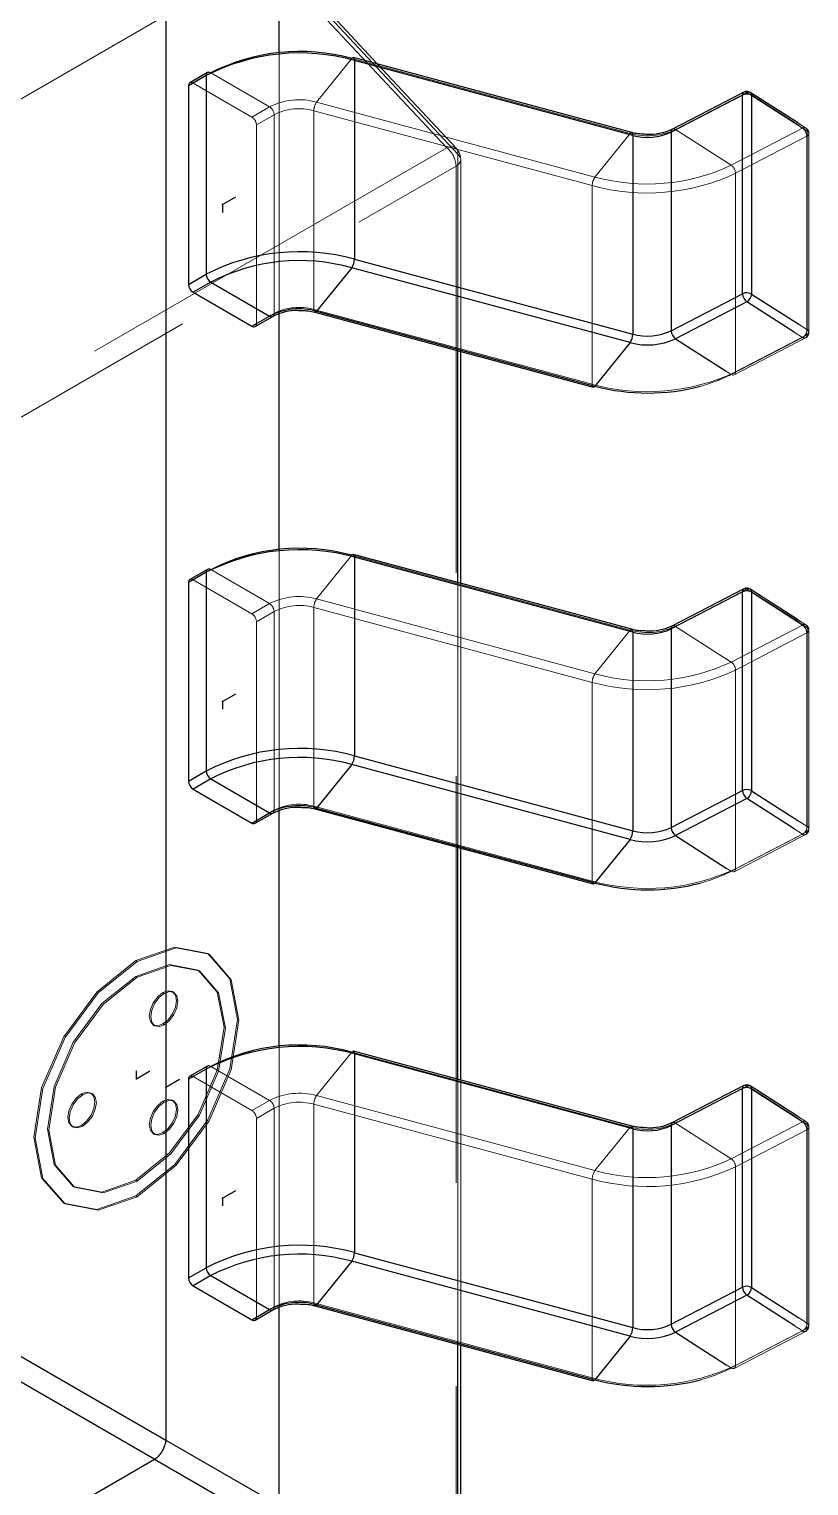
# Model space of a CAD drawing. Header units: millimetres. Extents: x 0 to 841, y 0 to 2287.
# Drawn here: x 588.63 to 591.066, y 241.108 to 245.657 of the extents above; entities that cross this region are included whole.
import ezdxf

# ---------------------------------------------------------------- set-up
doc = ezdxf.new("R2010")
doc.units = ezdxf.units.MM
doc.header["$PDSIZE"] = -1
doc.linetypes.add('HIDDEN', pattern=[1.905, 1.27, -0.635])

msp = doc.modelspace()

# ---------------------------------------------------------------- linework, layer by layer
at = {"color": 7, "linetype": 'Continuous', "lineweight": 25}
for p, q in [((589.0574, 246.0683), (589.0574, 241.2507)), ((589.7187, 245.5479), (589.4047, 245.8844)), ((589.4109, 245.5835), (589.4109, 245.8642)), ((589.7027, 245.5522), (589.411, 245.8648)), ((590.5126, 245.3342), (589.6431, 245.5682)), ((589.6464, 245.5594), (589.6464, 244.9388)), ((590.5159, 245.3253), (589.6464, 245.5594)), ((589.1832, 245.5122), (589.1281, 245.4804)), ((589.1874, 245.5214), (589.1322, 245.4896)), ((589.1832, 245.5122), (589.1832, 244.8917)), ((589.1281, 245.4804), (589.1281, 244.8598)), ((590.8584, 245.4513), (590.636, 245.3357)), ((590.8626, 245.4605), (590.6401, 245.3448)), ((590.8584, 244.8307), (590.8584, 245.4513)), ((591.0301, 245.365), (590.8826, 245.4596)), ((590.8867, 245.4505), (590.8867, 244.8299)), ((591.0339, 245.356), (590.8867, 245.4505)), ((590.5159, 245.3253), (590.5159, 244.7047)), ((590.636, 245.3357), (590.636, 244.7151)), ((589.6379, 244.912), (589.5281, 244.776)), ((590.5074, 244.678), (589.6379, 244.912)), ((589.6464, 244.9388), (590.5159, 244.7047)), ((589.1281, 244.8598), (589.1832, 244.8917)), ((589.1974, 244.8672), (589.1422, 244.8353)), ((589.1974, 244.8672), (589.3812, 244.761)), ((589.1422, 244.8353), (589.3261, 244.7292)), ((590.636, 244.7151), (590.8584, 244.8307)), ((590.8867, 244.8299), (591.0339, 244.7355)), ((589.4109, 244.032), (589.4109, 244.7681)), ((589.5229, 244.773), (590.3923, 244.5389)), ((589.5281, 244.776), (590.3975, 244.5419)), ((590.8718, 244.8058), (590.6493, 244.6902)), ((591.0198, 244.7109), (590.8718, 244.8058)), ((589.3261, 244.7292), (589.3812, 244.761)), ((589.3361, 244.7282), (589.3912, 244.76)), ((590.5074, 244.678), (590.3975, 244.5419)), ((590.6493, 244.6902), (590.8078, 244.5886)), ((589.9693, 243.929), (589.9693, 244.6528)), ((589.9783, 243.9266), (589.9783, 244.6504)), ((590.5126, 243.7827), (589.6431, 244.0168)), ((589.6464, 244.0079), (589.6464, 243.3874)), ((590.5159, 243.7739), (589.6464, 244.0079)), ((589.1832, 243.9608), (589.1281, 243.929)), ((589.1874, 243.97), (589.1322, 243.9381)), ((589.1832, 243.9608), (589.1832, 243.3402)), ((589.1281, 243.929), (589.1281, 243.3084)), ((590.8584, 243.8999), (590.636, 243.7843)), ((590.8626, 243.909), (590.6401, 243.7934)), ((590.8584, 243.2793), (590.8584, 243.8999)), ((591.0301, 243.8136), (590.8826, 243.9081)), ((590.8867, 243.899), (590.8867, 243.2785)), ((591.0339, 243.8046), (590.8867, 243.899)), ((590.5159, 243.7739), (590.5159, 243.1533)), ((590.636, 243.7843), (590.636, 243.1637)), ((589.6379, 243.3606), (589.5281, 243.2245)), ((590.5074, 243.1265), (589.6379, 243.3606)), ((589.6464, 243.3874), (590.5159, 243.1533)), ((589.1281, 243.3084), (589.1832, 243.3402)), ((589.1974, 243.3157), (589.1422, 243.2839)), ((589.1974, 243.3157), (589.3812, 243.2096)), ((589.1422, 243.2839), (589.3261, 243.1778)), ((590.636, 243.1637), (590.8584, 243.2793)), ((590.8867, 243.2785), (591.0339, 243.184)), ((589.4109, 242.4806), (589.4109, 243.2167)), ((589.5229, 243.2216), (590.3923, 242.9875)), ((589.5281, 243.2245), (590.3975, 242.9905)), ((590.8718, 243.2544), (590.6493, 243.1388)), ((591.0198, 243.1595), (590.8718, 243.2544)), ((589.3261, 243.1778), (589.3812, 243.2096)), ((589.3361, 243.1768), (589.3912, 243.2086)), ((590.5074, 243.1265), (590.3975, 242.9905)), ((590.6493, 243.1388), (590.8078, 243.0372)), ((589.9693, 242.3776), (589.9693, 243.1014)), ((589.9783, 242.3751), (589.9783, 243.099)), ((590.5126, 242.2313), (589.6431, 242.4654)), ((589.6464, 242.4565), (589.6464, 241.8359)), ((590.5159, 242.2225), (589.6464, 242.4565)), ((589.1832, 242.4094), (589.1281, 242.3776)), ((589.1874, 242.4185), (589.1322, 242.3867)), ((589.1832, 242.4094), (589.1832, 241.7888)), ((589.1281, 242.3776), (589.1281, 241.757)), ((590.8626, 242.3576), (590.6401, 242.242)), ((591.0301, 242.2622), (590.8826, 242.3567)), ((590.8584, 242.3485), (590.636, 242.2328)), ((590.8584, 241.7279), (590.8584, 242.3485)), ((590.8867, 242.3476), (590.8867, 241.727)), ((591.0339, 242.2532), (590.8867, 242.3476)), ((590.5159, 242.2225), (590.5159, 241.6019)), ((590.636, 242.2328), (590.636, 241.6123)), ((589.6379, 241.8092), (589.5281, 241.6731)), ((590.5074, 241.5751), (589.6379, 241.8092)), ((589.6464, 241.8359), (590.5159, 241.6019)), ((589.1281, 241.757), (589.1832, 241.7888)), ((589.1974, 241.7643), (589.1422, 241.7325)), ((589.1974, 241.7643), (589.3812, 241.6582)), ((589.1422, 241.7325), (589.3261, 241.6264)), ((590.636, 241.6123), (590.8584, 241.7279)), ((590.8867, 241.727), (591.0339, 241.6326)), ((589.5229, 241.6701), (590.3923, 241.4361)), ((589.5281, 241.6731), (590.3975, 241.4391)), ((590.8718, 241.703), (590.6493, 241.5873)), ((591.0198, 241.6081), (590.8718, 241.703)), ((589.3261, 241.6264), (589.3812, 241.6582)), ((589.3361, 241.6254), (589.3912, 241.6572)), ((589.4109, 241.0466), (589.4109, 241.6653)), ((590.6493, 241.5873), (590.8078, 241.4857)), ((588.5004, 241.5715), (589.0573, 241.25)), ((589.9693, 240.7237), (589.9693, 241.55)), ((589.9783, 240.7071), (589.9783, 241.5475)), ((590.5074, 241.5751), (590.3975, 241.4391)), ((589.0226, 241.1899), (588.4657, 241.5114)), ((589.0574, 241.2507), (589.4109, 241.0466)), ((589.022, 241.1895), (586.83, 239.9241)), ((589.3756, 240.9854), (589.022, 241.1895))]:
    msp.add_line(p, q, dxfattribs=at)
at = {"color": 7, "linetype": 'HIDDEN', "lineweight": 18}
for p, q in [((589.3756, 245.8846), (587.1836, 244.6192)), ((589.3761, 245.8849), (589.9345, 245.2866)), ((589.4109, 244.7681), (589.4109, 245.5835)), ((589.5281, 245.4292), (589.6379, 245.5652)), ((589.6379, 245.5652), (590.5074, 245.3312)), ((589.9693, 245.2665), (589.7027, 245.5522)), ((589.9649, 245.284), (589.7187, 245.5479)), ((589.1422, 245.4886), (589.1974, 245.5204)), ((589.3812, 245.4143), (589.1974, 245.5204)), ((589.3261, 245.3824), (589.1422, 245.4886)), ((590.6493, 245.3434), (590.8718, 245.4591)), ((590.8718, 245.4591), (591.0458, 245.3475)), ((589.3812, 245.4143), (589.3261, 245.3824)), ((589.5196, 244.7818), (589.5196, 245.4024)), ((589.5196, 245.4024), (590.3891, 245.1684)), ((590.3975, 245.1952), (589.5281, 245.4292)), ((589.3402, 245.3579), (589.3953, 245.3898)), ((589.3402, 244.7374), (589.3402, 245.3579)), ((589.3953, 244.7692), (589.3953, 245.3898)), ((591.0566, 245.348), (591.0301, 245.365)), ((591.0606, 245.3389), (591.0339, 245.356)), ((590.3975, 245.1952), (590.5074, 245.3312)), ((590.8233, 245.2319), (590.6493, 245.3434)), ((591.0458, 245.3475), (590.8233, 245.2319)), ((590.8367, 245.207), (591.0592, 245.3226)), ((591.0592, 245.3226), (591.0592, 244.702)), ((591.0606, 244.7183), (591.0606, 245.3389)), ((591.0658, 244.7106), (591.0658, 245.3312)), ((589.9345, 245.2866), (587.9804, 244.1585)), ((589.9693, 244.6528), (589.9693, 245.2665)), ((588.0097, 244.1014), (589.9637, 245.2295)), ((589.9637, 245.2295), (589.9637, 240.6867)), ((589.9783, 244.6504), (589.9783, 245.2499)), ((590.8367, 244.5864), (590.8367, 245.207)), ((590.3891, 244.5478), (590.3891, 245.1684)), ((589.3953, 244.7692), (589.3402, 244.7374)), ((590.3891, 244.5478), (589.5196, 244.7818)), ((591.0339, 244.7355), (591.0606, 244.7183)), ((590.8233, 244.5787), (591.0458, 244.6943)), ((590.8325, 244.5772), (591.055, 244.6929)), ((591.0592, 244.702), (590.8367, 244.5864)), ((591.0458, 244.6943), (591.0198, 244.7109)), ((590.8078, 244.5886), (590.8233, 244.5787)), ((589.4109, 243.2167), (589.4109, 244.032)), ((589.5281, 243.8778), (589.6379, 244.0138)), ((589.6379, 244.0138), (590.5074, 243.7798)), ((589.1422, 243.9371), (589.1974, 243.969)), ((589.3812, 243.8628), (589.1974, 243.969)), ((589.3261, 243.831), (589.1422, 243.9371)), ((589.9693, 243.1014), (589.9693, 243.929)), ((589.9783, 243.099), (589.9783, 243.9266)), ((590.6493, 243.792), (590.8718, 243.9076)), ((590.8718, 243.9076), (591.0458, 243.7961)), ((589.3812, 243.8628), (589.3261, 243.831)), ((590.3975, 243.6437), (589.5281, 243.8778)), ((589.3402, 243.8065), (589.3953, 243.8383)), ((589.3402, 243.1859), (589.3402, 243.8065)), ((589.3953, 243.2178), (589.3953, 243.8383)), ((589.5196, 243.2304), (589.5196, 243.851)), ((589.5196, 243.851), (590.3891, 243.6169)), ((591.0566, 243.7966), (591.0301, 243.8136)), ((590.3975, 243.6437), (590.5074, 243.7798)), ((590.8233, 243.6805), (590.6493, 243.792)), ((591.0458, 243.7961), (590.8233, 243.6805)), ((590.8367, 243.6556), (591.0592, 243.7712)), ((591.0606, 243.7875), (591.0339, 243.8046)), ((591.0592, 243.7712), (591.0592, 243.1506)), ((591.0606, 243.1669), (591.0606, 243.7875)), ((591.0658, 243.1592), (591.0658, 243.7798)), ((590.8367, 243.035), (590.8367, 243.6556)), ((590.3891, 242.9964), (590.3891, 243.6169)), ((589.3953, 243.2178), (589.3402, 243.1859)), ((590.3891, 242.9964), (589.5196, 243.2304)), ((591.0339, 243.184), (591.0606, 243.1669)), ((590.8233, 243.0272), (591.0458, 243.1429)), ((590.8325, 243.0258), (591.055, 243.1414)), ((591.0592, 243.1506), (590.8367, 243.035)), ((591.0458, 243.1429), (591.0198, 243.1595)), ((590.8078, 243.0372), (590.8233, 243.0272)), ((589.1923, 242.7677), (589.1881, 242.7702)), ((588.9631, 242.7479), (588.9673, 242.7455)), ((589.1623, 242.7158), (589.1581, 242.7182)), ((588.9631, 242.6989), (588.9673, 242.6965)), ((589.0479, 242.6482), (589.0522, 242.6457)), ((589.0822, 242.6487), (589.0779, 242.6511)), ((589.018, 242.5472), (589.0222, 242.5448)), ((589.0479, 242.5502), (589.0522, 242.5477)), ((589.4109, 241.6653), (589.4109, 242.4806)), ((589.5281, 242.3264), (589.6379, 242.4624)), ((589.6379, 242.4624), (590.5074, 242.2283)), ((589.1422, 242.3857), (589.1974, 242.4175)), ((589.3812, 242.3114), (589.1974, 242.4175)), ((589.3261, 242.2796), (589.1422, 242.3857)), ((589.9693, 241.55), (589.9693, 242.3776)), ((589.9783, 241.5475), (589.9783, 242.3751)), ((590.6493, 242.2406), (590.8718, 242.3562)), ((590.8718, 242.3562), (591.0458, 242.2447)), ((588.7934, 242.3315), (588.7976, 242.329)), ((588.8276, 242.332), (588.8234, 242.3345)), ((589.0479, 242.3087), (589.0522, 242.3063)), ((589.0822, 242.3093), (589.0779, 242.3117)), ((589.3812, 242.3114), (589.3261, 242.2796)), ((590.3975, 242.0923), (589.5281, 242.3264)), ((589.3402, 242.2551), (589.3953, 242.2869)), ((589.3953, 241.6663), (589.3953, 242.2869)), ((589.5196, 241.679), (589.5196, 242.2996)), ((589.5196, 242.2996), (590.3891, 242.0655)), ((591.0566, 242.2452), (591.0301, 242.2622)), ((588.7634, 242.2305), (588.7676, 242.2281)), ((588.7934, 242.2335), (588.7976, 242.2311)), ((589.3402, 241.6345), (589.3402, 242.2551)), ((590.3975, 242.0923), (590.5074, 242.2283)), ((590.8233, 242.129), (590.6493, 242.2406)), ((591.0458, 242.2447), (590.8233, 242.129)), ((590.8367, 242.1041), (591.0592, 242.2198)), ((591.0606, 242.2361), (591.0339, 242.2532)), ((591.0592, 242.2198), (591.0592, 241.5992)), ((591.0606, 241.6155), (591.0606, 242.2361)), ((591.0658, 241.6078), (591.0658, 242.2283)), ((589.018, 242.2078), (589.0222, 242.2053)), ((589.0479, 242.2107), (589.0522, 242.2083)), ((590.8367, 241.4836), (590.8367, 242.1041)), ((588.7681, 242.0427), (588.7724, 242.0403)), ((588.9631, 242.062), (588.9673, 242.0596)), ((590.3891, 241.4449), (590.3891, 242.0655)), ((588.7381, 241.9907), (588.7424, 241.9883)), ((588.9631, 242.013), (588.9673, 242.0106)), ((590.3891, 241.4449), (589.5196, 241.679)), ((589.3953, 241.6663), (589.3402, 241.6345)), ((591.0339, 241.6326), (591.0606, 241.6155)), ((590.8233, 241.4758), (591.0458, 241.5914)), ((590.8325, 241.4744), (591.055, 241.59)), ((591.0592, 241.5992), (590.8367, 241.4836)), ((591.0458, 241.5914), (591.0198, 241.6081)), ((590.8078, 241.4857), (590.8233, 241.4758))]:
    msp.add_line(p, q, dxfattribs=at)
at = {"color": 7, "linetype": 'Continuous'}
for p, q in [((589.2342, 245.1089), (589.276, 245.1331)), ((589.2342, 245.1089), (589.2342, 245.0847)), ((589.2342, 243.5575), (589.276, 243.5816)), ((589.2342, 243.5575), (589.2342, 243.5333)), ((588.9652, 242.3792), (588.9652, 242.4034)), ((588.9652, 242.3792), (589.0071, 242.4034)), ((589.0574, 242.3533), (589.0993, 242.3774)), ((589.0574, 242.3533), (589.0993, 242.3774)), ((589.0574, 242.3533), (589.0574, 242.3291)), ((589.0574, 242.3533), (589.0574, 242.3291)), ((589.2342, 242.006), (589.276, 242.0302)), ((589.2342, 242.006), (589.2342, 241.9819))]:
    msp.add_line(p, q, dxfattribs=at)
at = {"color": 7, "linetype": 'HIDDEN', "lineweight": 18, "flags": 128}
for points in [[(589.6431, 245.5682), (589.6426, 245.5683), (589.6412, 245.568), (589.6396, 245.567), (589.6379, 245.5652)], [(590.5126, 245.3342), (590.5121, 245.3342), (590.5106, 245.3339), (590.5091, 245.3329), (590.5074, 245.3312)], [(591.0606, 245.3389), (591.063, 245.3371), (591.0646, 245.335), (591.0656, 245.3328), (591.0657, 245.3306), (591.0652, 245.3283), (591.0638, 245.3262), (591.0618, 245.3243), (591.0592, 245.3226)], [(589.9345, 245.2866), (589.9422, 245.2888), (589.9494, 245.2897), (589.9558, 245.2891), (589.9612, 245.287), (589.9653, 245.2835), (589.9681, 245.2788), (589.9695, 245.2731), (589.9693, 245.2665)], [(589.9693, 245.2665), (589.9737, 245.2621), (589.9766, 245.2574), (589.9782, 245.2524), (589.9782, 245.2474), (589.9766, 245.2424), (589.9737, 245.2377), (589.9693, 245.2333), (589.9637, 245.2295)], [(589.5229, 244.773), (589.5221, 244.7734), (589.521, 244.7745), (589.5203, 244.7764), (589.5198, 244.7789), (589.5196, 244.7818)], [(591.0458, 244.6943), (591.0484, 244.6929), (591.0509, 244.6922), (591.0532, 244.6923), (591.0552, 244.693), (591.0569, 244.6944), (591.0581, 244.6964), (591.0589, 244.699), (591.0592, 244.702)], [(590.8233, 244.5787), (590.8259, 244.5773), (590.8284, 244.5766), (590.8307, 244.5766), (590.8328, 244.5774), (590.8344, 244.5788), (590.8357, 244.5808), (590.8364, 244.5834), (590.8367, 244.5864)], [(590.3923, 244.5389), (590.3916, 244.5393), (590.3905, 244.5405), (590.3897, 244.5423), (590.3892, 244.5448), (590.3891, 244.5478)], [(589.6431, 244.0168), (589.6426, 244.0169), (589.6412, 244.0166), (589.6396, 244.0155), (589.6379, 244.0138)], [(590.5126, 243.7827), (590.5121, 243.7828), (590.5106, 243.7825), (590.5091, 243.7815), (590.5074, 243.7798)], [(591.0606, 243.7875), (591.063, 243.7857), (591.0646, 243.7836), (591.0656, 243.7814), (591.0657, 243.7792), (591.0652, 243.7769), (591.0638, 243.7748), (591.0618, 243.7729), (591.0592, 243.7712)], [(589.5229, 243.2216), (589.5221, 243.2219), (589.521, 243.2231), (589.5203, 243.225), (589.5198, 243.2274), (589.5196, 243.2304)], [(591.0458, 243.1429), (591.0484, 243.1415), (591.0509, 243.1408), (591.0532, 243.1408), (591.0552, 243.1416), (591.0569, 243.143), (591.0581, 243.145), (591.0589, 243.1476), (591.0592, 243.1506)], [(590.8233, 243.0272), (590.8259, 243.0259), (590.8284, 243.0252), (590.8307, 243.0252), (590.8328, 243.0259), (590.8344, 243.0274), (590.8357, 243.0294), (590.8364, 243.032), (590.8367, 243.035)], [(590.3923, 242.9875), (590.3916, 242.9879), (590.3905, 242.9891), (590.3897, 242.9909), (590.3892, 242.9934), (590.3891, 242.9964)], [(588.9631, 242.7479), (589.0849, 242.7902), (589.1881, 242.7702), (589.2571, 242.6908), (589.2813, 242.5642), (589.2571, 242.4096), (589.1881, 242.2505), (589.0849, 242.1113), (588.9631, 242.013)], [(588.9673, 242.7455), (589.0891, 242.7878), (589.1923, 242.7677), (589.2613, 242.6883), (589.2855, 242.5617), (589.2613, 242.4071), (589.1923, 242.2481), (589.0891, 242.1088), (588.9673, 242.0106)], [(588.9631, 242.013), (588.8413, 241.9707), (588.7381, 241.9908), (588.6691, 242.0701), (588.6449, 242.1968), (588.6691, 242.3514), (588.7381, 242.5104), (588.8413, 242.6496), (588.9631, 242.7479)], [(588.9673, 242.0106), (588.8456, 241.9683), (588.7423, 241.9883), (588.6734, 242.0677), (588.6491, 242.1943), (588.6734, 242.3489), (588.7423, 242.508), (588.8456, 242.6472), (588.9673, 242.7455)], [(588.9631, 242.6989), (589.0686, 242.7356), (589.1581, 242.7182), (589.2179, 242.6494), (589.2389, 242.5397), (589.2179, 242.4057), (589.1581, 242.2679), (589.0686, 242.1472), (588.9631, 242.062)], [(588.9673, 242.6965), (589.0729, 242.7332), (589.1623, 242.7158), (589.2221, 242.647), (589.2431, 242.5372), (589.2221, 242.4032), (589.1623, 242.2654), (589.0729, 242.1447), (588.9673, 242.0596)], [(588.9631, 242.062), (588.8576, 242.0253), (588.7681, 242.0427), (588.7083, 242.1115), (588.6873, 242.2213), (588.7083, 242.3553), (588.7681, 242.4931), (588.8576, 242.6138), (588.9631, 242.6989)], [(588.9673, 242.0596), (588.8618, 242.0229), (588.7723, 242.0403), (588.7126, 242.1091), (588.6916, 242.2188), (588.7126, 242.3528), (588.7723, 242.4906), (588.8618, 242.6113), (588.9673, 242.6965)], [(589.0479, 242.5502), (589.0317, 242.5445), (589.0179, 242.5472), (589.0088, 242.5578), (589.0055, 242.5747), (589.0088, 242.5953), (589.0179, 242.6165), (589.0317, 242.6351), (589.0479, 242.6482)], [(589.0522, 242.5477), (589.036, 242.5421), (589.0222, 242.5448), (589.013, 242.5553), (589.0098, 242.5722), (589.013, 242.5928), (589.0222, 242.614), (589.036, 242.6326), (589.0522, 242.6457)], [(589.0479, 242.6482), (589.0642, 242.6538), (589.0779, 242.6511), (589.0871, 242.6405), (589.0904, 242.6237), (589.0871, 242.603), (589.0779, 242.5818), (589.0642, 242.5633), (589.0479, 242.5502)], [(589.0522, 242.6457), (589.0684, 242.6514), (589.0822, 242.6487), (589.0914, 242.6381), (589.0946, 242.6212), (589.0914, 242.6006), (589.0822, 242.5794), (589.0684, 242.5608), (589.0522, 242.5477)], [(589.6431, 242.4654), (589.6426, 242.4654), (589.6412, 242.4651), (589.6396, 242.4641), (589.6379, 242.4624)], [(588.7934, 242.2335), (588.7772, 242.2279), (588.7634, 242.2305), (588.7542, 242.2411), (588.751, 242.258), (588.7542, 242.2786), (588.7634, 242.2998), (588.7772, 242.3184), (588.7934, 242.3315)], [(588.7976, 242.2311), (588.7814, 242.2254), (588.7676, 242.2281), (588.7584, 242.2387), (588.7552, 242.2556), (588.7584, 242.2762), (588.7676, 242.2974), (588.7814, 242.3159), (588.7976, 242.329)], [(588.7934, 242.3315), (588.8096, 242.3371), (588.8234, 242.3345), (588.8326, 242.3239), (588.8358, 242.307), (588.8326, 242.2864), (588.8234, 242.2652), (588.8096, 242.2466), (588.7934, 242.2335)], [(588.7976, 242.329), (588.8139, 242.3347), (588.8276, 242.332), (588.8368, 242.3214), (588.8401, 242.3045), (588.8368, 242.2839), (588.8276, 242.2627), (588.8139, 242.2442), (588.7976, 242.2311)], [(589.0479, 242.2107), (589.0317, 242.2051), (589.0179, 242.2078), (589.0088, 242.2184), (589.0055, 242.2352), (589.0088, 242.2559), (589.0179, 242.2771), (589.0317, 242.2956), (589.0479, 242.3087)], [(589.0522, 242.2083), (589.036, 242.2027), (589.0222, 242.2053), (589.013, 242.2159), (589.0098, 242.2328), (589.013, 242.2534), (589.0222, 242.2746), (589.036, 242.2932), (589.0522, 242.3063)], [(589.0479, 242.3087), (589.0642, 242.3144), (589.0779, 242.3117), (589.0871, 242.3011), (589.0904, 242.2842), (589.0871, 242.2636), (589.0779, 242.2424), (589.0642, 242.2239), (589.0479, 242.2107)], [(589.0522, 242.3063), (589.0684, 242.3119), (589.0822, 242.3093), (589.0914, 242.2987), (589.0946, 242.2818), (589.0914, 242.2612), (589.0822, 242.24), (589.0684, 242.2214), (589.0522, 242.2083)], [(590.5126, 242.2313), (590.5121, 242.2314), (590.5106, 242.2311), (590.5091, 242.2301), (590.5074, 242.2283)], [(591.0606, 242.2361), (591.063, 242.2342), (591.0646, 242.2322), (591.0656, 242.23), (591.0657, 242.2277), (591.0652, 242.2255), (591.0638, 242.2234), (591.0618, 242.2214), (591.0592, 242.2198)], [(589.5229, 241.6701), (589.5221, 241.6705), (589.521, 241.6717), (589.5203, 241.6735), (589.5198, 241.676), (589.5196, 241.679)], [(591.0458, 241.5914), (591.0484, 241.5901), (591.0509, 241.5894), (591.0532, 241.5894), (591.0552, 241.5901), (591.0569, 241.5916), (591.0581, 241.5936), (591.0589, 241.5962), (591.0592, 241.5992)], [(590.3923, 241.4361), (590.3916, 241.4365), (590.3905, 241.4376), (590.3897, 241.4395), (590.3892, 241.4419), (590.3891, 241.4449)], [(590.8233, 241.4758), (590.8259, 241.4744), (590.8284, 241.4738), (590.8307, 241.4738), (590.8328, 241.4745), (590.8344, 241.4759), (590.8357, 241.478), (590.8364, 241.4805), (590.8367, 241.4836)]]:
    msp.add_lwpolyline(points, dxfattribs=at)
at = {"color": 7, "linetype": 'Continuous', "lineweight": 25, "flags": 128}
for points in [[(589.6464, 245.5594), (589.6462, 245.5624), (589.6458, 245.5648), (589.645, 245.5667), (589.6439, 245.5679), (589.6431, 245.5682)], [(590.5159, 245.3253), (590.5157, 245.3283), (590.5152, 245.3308), (590.5144, 245.3326), (590.5134, 245.3338), (590.5126, 245.3342)], [(589.5281, 244.776), (589.5264, 244.7742), (589.5248, 244.7732), (589.5234, 244.7729), (589.5229, 244.773)], [(590.3975, 244.5419), (590.3959, 244.5402), (590.3943, 244.5392), (590.3928, 244.5389), (590.3923, 244.5389)], [(589.6464, 244.0079), (589.6462, 244.0109), (589.6458, 244.0134), (589.645, 244.0153), (589.6439, 244.0164), (589.6431, 244.0168)], [(590.5159, 243.7739), (590.5157, 243.7769), (590.5152, 243.7793), (590.5144, 243.7812), (590.5134, 243.7824), (590.5126, 243.7827)], [(589.5281, 243.2245), (589.5264, 243.2228), (589.5248, 243.2218), (589.5234, 243.2215), (589.5229, 243.2216)], [(590.3975, 242.9905), (590.3959, 242.9888), (590.3943, 242.9877), (590.3928, 242.9874), (590.3923, 242.9875)], [(589.6464, 242.4565), (589.6462, 242.4595), (589.6458, 242.462), (589.645, 242.4638), (589.6439, 242.465), (589.6431, 242.4654)], [(590.5159, 242.2225), (590.5157, 242.2254), (590.5152, 242.2279), (590.5144, 242.2298), (590.5134, 242.2309), (590.5126, 242.2313)], [(589.5281, 241.6731), (589.5264, 241.6714), (589.5248, 241.6704), (589.5234, 241.6701), (589.5229, 241.6701)], [(590.3975, 241.4391), (590.3959, 241.4373), (590.3943, 241.4363), (590.3928, 241.436), (590.3923, 241.4361)]]:
    msp.add_lwpolyline(points, dxfattribs=at)
at = {"color": 7, "linetype": 'Continuous', "lineweight": 25}
for centre, radius, start, end in [((589.4753, 244.9415), 0.6411, 74.5212, 117.1032), ((589.4752, 244.9775), 0.6098, 74.5212, 117.1032), ((589.1381, 245.4814), 0.0101, 125.698, 185.6204), ((589.1932, 245.5132), 0.0101, 125.698, 185.6204), ((589.1915, 245.5122), 0.0101, 54.3818, 114.314), ((590.8676, 245.4527), 0.0093, 122.817, 188.3755), ((590.8718, 245.4234), 0.031, 62.7384, 115.5295), ((590.8718, 245.4427), 0.02, 57.3343, 117.4651), ((590.8764, 245.4513), 0.0103, 355.1318, 52.9906), ((590.8769, 245.4352), 0.0181, 57.3525, 60.0204), ((590.5618, 245.4936), 0.1745, 254.7241, 295.138), ((590.6452, 245.337), 0.0093, 122.817, 188.3755), ((589.4753, 244.3209), 0.6411, 74.5212, 117.1032), ((589.4752, 244.3243), 0.6098, 74.5212, 117.1032), ((589.5982, 244.9393), 0.0482, 325.5535, 359.431), ((589.1588, 244.8612), 0.0307, 182.6055, 237.3945), ((589.2139, 244.8931), 0.0307, 182.6055, 237.3945), ((590.8718, 244.8028), 0.031, 62.7384, 115.5295), ((590.8906, 244.832), 0.0322, 182.2312, 234.2597), ((590.8573, 244.8314), 0.0294, 299.5729, 357.0087), ((590.8769, 244.8146), 0.0181, 57.3525, 60.0204), ((589.4738, 244.5801), 0.2033, 74.5212, 117.1032), ((589.3319, 244.7374), 0.0101, 234.3818, 294.314), ((589.387, 244.7686), 0.00956, 232.679, 296.6342), ((590.4676, 244.7052), 0.0482, 325.5535, 359.431), ((590.5617, 244.8769), 0.2062, 254.7241, 295.138), ((590.5618, 244.8731), 0.1745, 254.7241, 295.138), ((590.6682, 244.7164), 0.0322, 182.2312, 234.2597), ((590.5624, 245.169), 0.6484, 255.2725, 284.6969), ((589.4752, 243.4261), 0.6098, 74.5212, 117.1032), ((589.4753, 243.3901), 0.6411, 74.5212, 117.1032), ((589.1932, 243.9618), 0.0101, 125.698, 185.6204), ((589.1915, 243.9608), 0.0101, 54.3818, 114.314), ((589.1381, 243.93), 0.0101, 125.698, 185.6204), ((590.8676, 243.9012), 0.0093, 122.817, 188.3755), ((590.8718, 243.8719), 0.031, 62.7384, 115.5295), ((590.8718, 243.8913), 0.02, 57.3343, 117.4651), ((590.8764, 243.8999), 0.0103, 355.1318, 52.9906), ((590.8769, 243.8838), 0.0181, 57.3525, 60.0204), ((590.5618, 243.9422), 0.1745, 254.7241, 295.138), ((590.6452, 243.7856), 0.0093, 122.817, 188.3755), ((589.4753, 242.7695), 0.6411, 74.5212, 117.1032), ((589.4752, 242.7729), 0.6098, 74.5212, 117.1032), ((589.5982, 243.3879), 0.0482, 325.5535, 359.431), ((589.1588, 243.3098), 0.0307, 182.6055, 237.3945), ((589.2139, 243.3416), 0.0307, 182.6055, 237.3945), ((590.8718, 243.2514), 0.031, 62.7384, 115.5295), ((590.8906, 243.2806), 0.0322, 182.2312, 234.2597), ((590.8573, 243.28), 0.0294, 299.5729, 357.0087), ((590.8769, 243.2632), 0.0181, 57.3525, 60.0204), ((589.4738, 243.0286), 0.2033, 74.5212, 117.1032), ((589.3319, 243.186), 0.0101, 234.3818, 294.314), ((589.387, 243.2172), 0.00956, 232.679, 296.6342), ((590.4676, 243.1538), 0.0482, 325.5535, 359.431), ((590.5617, 243.3255), 0.2062, 254.7241, 295.138), ((590.5618, 243.3216), 0.1745, 254.7241, 295.138), ((590.6682, 243.1649), 0.0322, 182.2312, 234.2597), ((590.5624, 243.6175), 0.6484, 255.2725, 284.6969), ((589.4753, 241.8387), 0.6411, 74.5212, 117.1032), ((589.4752, 241.8747), 0.6098, 74.5212, 117.1032), ((589.1932, 242.4104), 0.0101, 125.698, 185.6204), ((589.1915, 242.4094), 0.0101, 54.3818, 114.314), ((589.1381, 242.3785), 0.0101, 125.698, 185.6204), ((590.8676, 242.3498), 0.0093, 122.817, 188.3755), ((590.8718, 242.3205), 0.031, 62.7384, 115.5295), ((590.8718, 242.3399), 0.02, 57.3343, 117.4651), ((590.8764, 242.3485), 0.0103, 355.1318, 52.9906), ((590.8769, 242.3323), 0.0181, 57.3525, 60.0204), ((590.5618, 242.3908), 0.1745, 254.7241, 295.138), ((590.6452, 242.2342), 0.0093, 122.817, 188.3755), ((589.4753, 241.2181), 0.6411, 74.5212, 117.1032), ((589.4752, 241.2214), 0.6098, 74.5212, 117.1032), ((589.5982, 241.8364), 0.0482, 325.5535, 359.431), ((589.2139, 241.7902), 0.0307, 182.6055, 237.3945), ((589.1588, 241.7584), 0.0307, 182.6055, 237.3945), ((590.8718, 241.6999), 0.031, 62.7384, 115.5295), ((590.8906, 241.7291), 0.0322, 182.2312, 234.2597), ((590.8573, 241.7286), 0.0294, 299.5729, 357.0087), ((590.8769, 241.7118), 0.0181, 57.3525, 60.0204), ((589.4738, 241.4772), 0.2033, 74.5212, 117.1032), ((589.3319, 241.6345), 0.0101, 234.3818, 294.314), ((589.387, 241.6658), 0.00956, 232.679, 296.6342), ((590.4676, 241.6024), 0.0482, 325.5535, 359.431), ((590.5617, 241.774), 0.2062, 254.7241, 295.138), ((590.5618, 241.7702), 0.1745, 254.7241, 295.138), ((590.6682, 241.6135), 0.0322, 182.2312, 234.2597), ((590.5624, 242.0661), 0.6484, 255.2725, 284.6969)]:
    msp.add_arc(centre, radius, start, end, dxfattribs=at)
at = {"color": 7, "linetype": 'HIDDEN', "lineweight": 18}
for centre, radius, start, end in [((589.1364, 245.4804), 0.0101, 54.3818, 114.314), ((590.866, 245.4518), 0.00929, 51.1259, 111.4311), ((590.8776, 245.4502), 0.0106, 62.1461, 123.22), ((589.4738, 245.2333), 0.2033, 74.5212, 117.1032), ((589.3646, 245.3884), 0.0307, 2.6055, 57.3945), ((589.4737, 245.2366), 0.172, 74.5212, 117.1032), ((589.5678, 245.4019), 0.0482, 145.5535, 179.431), ((589.3095, 245.3565), 0.0307, 2.6055, 57.3945), ((590.5617, 245.5301), 0.2062, 254.7241, 295.138), ((590.6435, 245.3362), 0.00929, 51.1259, 111.4311), ((591.0514, 245.34), 0.00935, 353.1785, 126.6823), ((591.0269, 245.3214), 0.0322, 2.2312, 54.2597), ((591.0458, 245.3312), 0.02, 0, 57.3343), ((589.8856, 245.2255), 0.0782, 2.9073, 51.3092), ((589.9283, 245.2499), 0.05, 0, 43.019), ((590.5605, 245.7919), 0.6186, 254.7241, 295.138), ((590.8045, 245.2057), 0.0322, 2.2312, 54.2597), ((590.5604, 245.7957), 0.6504, 254.7241, 295.138), ((590.4373, 245.1679), 0.0482, 145.5535, 179.431), ((589.3853, 244.7682), 0.0101, 306.3715, 5.5614), ((589.4737, 244.6161), 0.172, 74.5212, 117.1032), ((589.3302, 244.7364), 0.0101, 305.698, 5.6204), ((591.0312, 244.7199), 0.0294, 299.5729, 357.0087), ((591.0569, 244.7105), 0.00862, 290.1295, 64.6762), ((591.0513, 244.7011), 0.00873, 230.7967, 9.214), ((591.0458, 244.7106), 0.02, 297.4651, 299.9973), ((591.0458, 244.7106), 0.02, 299.9973, 0), ((591.0501, 244.7194), 0.0196, 297.4491, 299.981), ((590.5604, 245.1752), 0.6504, 254.7241, 295.138), ((590.6007, 245.0171), 0.4917, 284.8655, 296.9197), ((589.1364, 243.929), 0.0101, 54.3818, 114.314), ((590.866, 243.9004), 0.00929, 51.1259, 111.4311), ((590.8776, 243.8987), 0.0106, 62.1461, 123.22), ((589.4738, 243.6819), 0.2033, 74.5212, 117.1032), ((589.3646, 243.8369), 0.0307, 2.6055, 57.3945), ((589.4737, 243.6852), 0.172, 74.5212, 117.1032), ((589.5678, 243.8505), 0.0482, 145.5535, 179.431), ((589.3095, 243.8051), 0.0307, 2.6055, 57.3945), ((590.5617, 243.9787), 0.2062, 254.7241, 295.138), ((590.6435, 243.7848), 0.00929, 51.1259, 111.4311), ((591.0514, 243.7886), 0.00935, 353.1785, 126.6823), ((591.0269, 243.7699), 0.0322, 2.2312, 54.2597), ((591.0458, 243.7798), 0.02, 0, 57.3343), ((590.5605, 244.2405), 0.6186, 254.7241, 295.138), ((590.8045, 243.6543), 0.0322, 2.2312, 54.2597), ((590.5604, 244.2443), 0.6504, 254.7241, 295.138), ((590.4373, 243.6165), 0.0482, 145.5535, 179.431), ((589.3853, 243.2168), 0.0101, 306.3715, 5.5614), ((589.4737, 243.0646), 0.172, 74.5212, 117.1032), ((589.3302, 243.185), 0.0101, 305.698, 5.6204), ((591.0312, 243.1685), 0.0294, 299.5729, 357.0087), ((591.0513, 243.1496), 0.00873, 230.7967, 9.214), ((591.0458, 243.1592), 0.02, 297.4651, 299.9973), ((591.0458, 243.1592), 0.02, 299.9973, 0), ((591.0501, 243.168), 0.0196, 297.4491, 299.981), ((591.0569, 243.1591), 0.00862, 290.1295, 64.6762), ((590.5604, 243.6237), 0.6504, 254.7241, 295.138), ((590.6007, 243.4656), 0.4917, 284.8655, 296.9197), ((589.1364, 242.3775), 0.0101, 54.3818, 114.314), ((590.866, 242.349), 0.00929, 51.1259, 111.4311), ((590.8776, 242.3473), 0.0106, 62.1461, 123.22), ((589.4738, 242.1304), 0.2033, 74.5212, 117.1032), ((589.3646, 242.2855), 0.0307, 2.6055, 57.3945), ((589.4737, 242.1338), 0.172, 74.5212, 117.1032), ((589.5678, 242.2991), 0.0482, 145.5535, 179.431), ((589.3095, 242.2537), 0.0307, 2.6055, 57.3945), ((590.5617, 242.4273), 0.2062, 254.7241, 295.138), ((590.6435, 242.2333), 0.00929, 51.1259, 111.4311), ((591.0514, 242.2372), 0.00935, 353.1785, 126.6823), ((591.0269, 242.2185), 0.0322, 2.2312, 54.2597), ((591.0458, 242.2283), 0.02, 0, 57.3343), ((590.5605, 242.6891), 0.6186, 254.7241, 295.138), ((590.8045, 242.1029), 0.0322, 2.2312, 54.2597), ((590.5604, 242.6929), 0.6504, 254.7241, 295.138), ((590.4373, 242.065), 0.0482, 145.5535, 179.431), ((589.4737, 241.5132), 0.172, 74.5212, 117.1032), ((589.3302, 241.6335), 0.0101, 305.698, 5.6204), ((589.3853, 241.6654), 0.0101, 306.3715, 5.5614), ((591.0312, 241.617), 0.0294, 299.5729, 357.0087), ((591.0513, 241.5982), 0.00873, 230.7967, 9.214), ((591.0458, 241.6078), 0.02, 297.4651, 299.9973), ((591.0458, 241.6078), 0.02, 299.9973, 0), ((591.0501, 241.6166), 0.0196, 297.4491, 299.981), ((591.0569, 241.6077), 0.00862, 290.1295, 64.6762), ((590.5604, 242.0723), 0.6504, 254.7241, 295.138), ((590.6007, 241.9142), 0.4917, 284.8655, 296.9197)]:
    msp.add_arc(centre, radius, start, end, dxfattribs=at)
at = {"color": 7, "linetype": 'Continuous', "lineweight": 25}
for points, knots in [([(590.5477, 245.3294), (590.5408, 245.3296), (590.5285, 245.33), (590.5175, 245.3329), (590.5126, 245.3342)], [0, 0, 0, 0, 0.559714, 1, 1, 1, 1]), ([(590.6401, 245.3448), (590.63, 245.3406), (590.6093, 245.3319), (590.5751, 245.3267), (590.5547, 245.3287), (590.5477, 245.3294)], [0, 0, 0, 0, 0.384645, 0.789781, 1, 1, 1, 1]), ([(589.3912, 244.76), (589.4008, 244.7645), (589.4204, 244.7737), (589.454, 244.78), (589.4747, 244.7786), (589.4819, 244.7781)], [0, 0, 0, 0, 0.382305, 0.785296, 1, 1, 1, 1]), ([(589.4819, 244.7781), (589.4886, 244.7781), (589.503, 244.778), (589.516, 244.7747), (589.5229, 244.773)], [0, 0, 0, 0, 0.468412, 1, 1, 1, 1]), ([(590.5477, 243.778), (590.5408, 243.7782), (590.5285, 243.7786), (590.5175, 243.7815), (590.5126, 243.7827)], [0, 0, 0, 0, 0.559714, 1, 1, 1, 1]), ([(590.6401, 243.7934), (590.63, 243.7892), (590.6093, 243.7805), (590.5751, 243.7752), (590.5547, 243.7773), (590.5477, 243.778)], [0, 0, 0, 0, 0.3846454, 0.7897812, 1, 1, 1, 1]), ([(589.3912, 243.2086), (589.4008, 243.2131), (589.4204, 243.2223), (589.454, 243.2286), (589.4747, 243.2272), (589.4819, 243.2267)], [0, 0, 0, 0, 0.382305, 0.7852956, 1, 1, 1, 1]), ([(589.4819, 243.2267), (589.4886, 243.2266), (589.503, 243.2266), (589.516, 243.2233), (589.5229, 243.2216)], [0, 0, 0, 0, 0.468412, 1, 1, 1, 1]), ([(590.5477, 242.2266), (590.5408, 242.2268), (590.5285, 242.2272), (590.5175, 242.2301), (590.5126, 242.2313)], [0, 0, 0, 0, 0.559714, 1, 1, 1, 1]), ([(590.6401, 242.242), (590.63, 242.2377), (590.6093, 242.229), (590.5751, 242.2238), (590.5547, 242.2259), (590.5477, 242.2266)], [0, 0, 0, 0, 0.3846454, 0.7897812, 1, 1, 1, 1]), ([(589.3912, 241.6572), (589.4008, 241.6617), (589.4204, 241.6709), (589.454, 241.6772), (589.4747, 241.6757), (589.4819, 241.6752)], [0, 0, 0, 0, 0.382305, 0.7852956, 1, 1, 1, 1]), ([(589.4819, 241.6752), (589.4886, 241.6752), (589.503, 241.6752), (589.516, 241.6719), (589.5229, 241.6701)], [0, 0, 0, 0, 0.468412, 1, 1, 1, 1]), ([(589.0573, 241.25), (589.0563, 241.2442), (589.054, 241.2321), (589.0444, 241.2135), (589.0333, 241.1987), (589.0261, 241.1928), (589.0226, 241.1899)], [0, 0, 0, 0, 0.271004, 0.562201, 0.788976, 1, 1, 1, 1]), ([(589.0573, 241.25), (589.0574, 241.2501), (589.0574, 241.2504), (589.0574, 241.2506), (589.0574, 241.2507)], [0, 0, 0, 0, 0.560507, 1, 1, 1, 1]), ([(589.022, 241.1895), (589.0221, 241.1896), (589.0224, 241.1897), (589.0226, 241.1898), (589.0226, 241.1899)], [0, 0, 0, 0, 0.5594287, 1, 1, 1, 1])]:
    msp.add_open_spline(points, degree=3, knots=knots, dxfattribs=at)
at = {"color": 7, "linetype": 'Continuous'}
for p in [(589.2342, 245.1089), (589.2342, 243.5575), (588.9652, 242.3792), (589.0574, 242.3533), (589.0574, 242.3533), (589.2342, 242.006)]:
    msp.add_point(p, dxfattribs=at)

doc.saveas('drawing.dxf')
